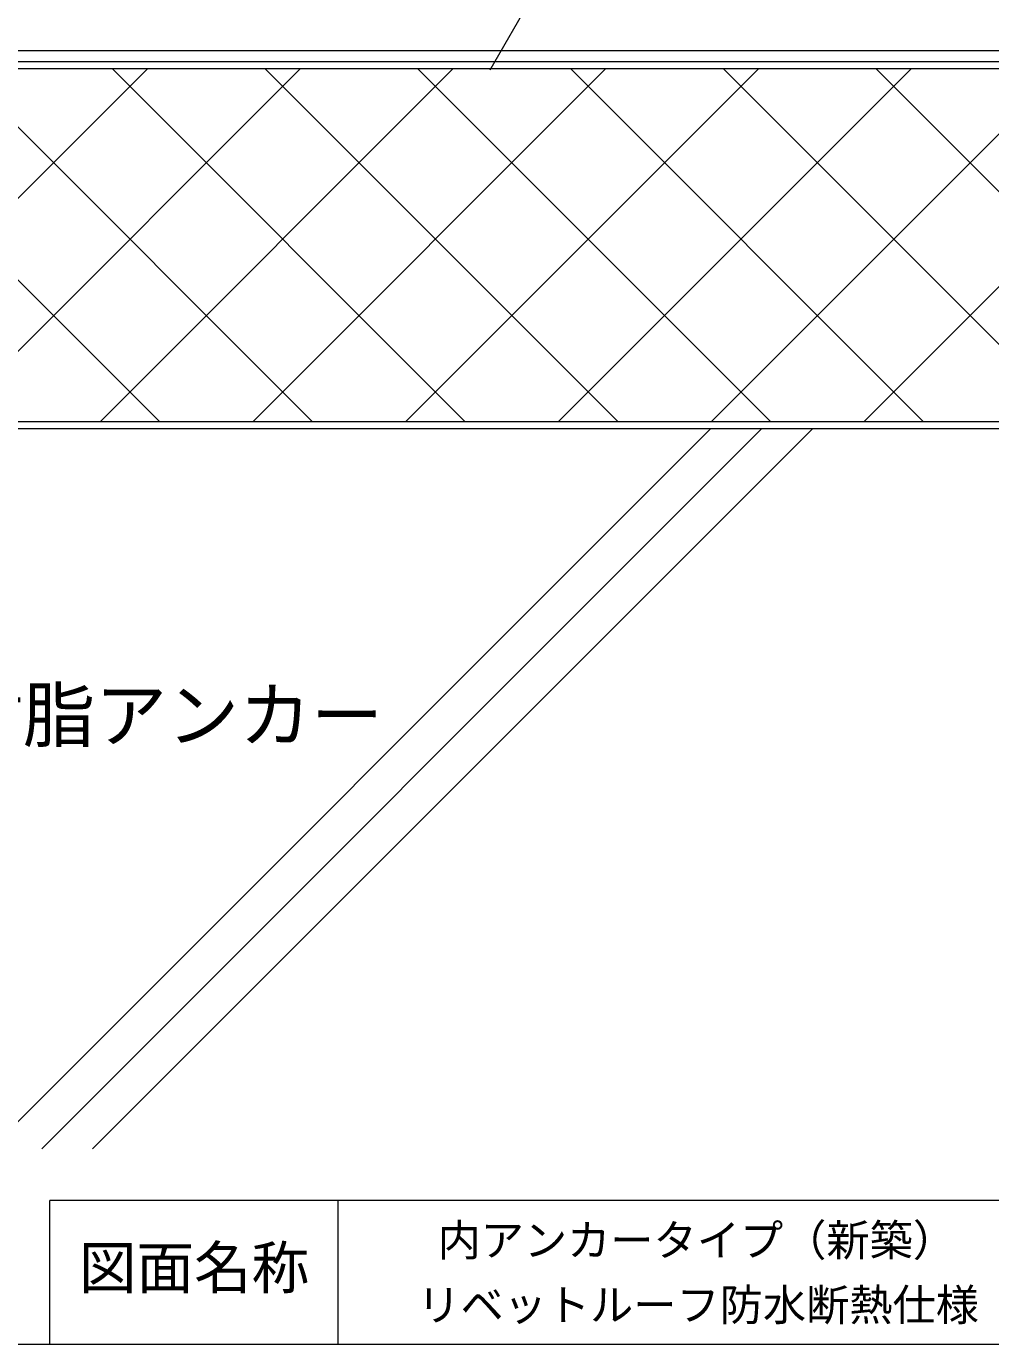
# Model space of a CAD drawing. Units: millimetres, scale not verified. Extents: x -270 to 270, y -189 to 184.
# Drawn here: x 26.7 to 160.6, y -176 to 7.1 of the extents above; entities that cross this region are included whole.
import ezdxf
from ezdxf.enums import TextEntityAlignment as Align

# ---------------------------------------------------------------- set-up
doc = ezdxf.new("R2010")
doc.units = ezdxf.units.MM
doc.header["$LTSCALE"] = 2
for name, color, linetype, lineweight in [('1-3_断熱材', 30, 'Continuous', 18), ('1-4_リベットルーフ', 3, 'Continuous', 9), ('1-A_元図・躯体', 7, 'Continuous', 9), ('E-1', 7, 'Continuous', 9), ('F-F', 7, 'Continuous', 9)]:
    doc.layers.add(name, color=color, linetype=linetype, lineweight=lineweight)
doc.layers.add('E-0', color=7, linetype='Continuous')
doc.styles.add('ＭＳ ゴシック', font='')
doc.styles.get('ＭＳ ゴシック').set_extended_font_data('MS Gothic')

msp = doc.modelspace()

# ---------------------------------------------------------------- linework, layer by layer
at = {"layer": '1-3_断熱材'}
for p, q in [((-18.271, 1.213), (206.632, 1.213)), ((-5.432, -47.787), (43.568, 1.213)), ((-3.8, 1.213), (45.2, -47.787)), ((15.781, -47.787), (64.781, 1.213)), ((17.414, 1.213), (66.414, -47.787)), ((36.994, -47.787), (85.994, 1.213)), ((38.627, 1.213), (87.627, -47.787)), ((58.207, -47.787), (107.207, 1.213)), ((59.84, 1.213), (108.84, -47.787)), ((79.42, -47.787), (128.42, 1.213)), ((81.053, 1.213), (130.053, -47.787)), ((100.634, -47.787), (149.634, 1.213)), ((102.266, 1.213), (151.266, -47.787)), ((121.847, -47.787), (170.847, 1.213)), ((123.48, 1.213), (172.48, -47.787)), ((143.06, -47.787), (192.06, 1.213)), ((144.693, 1.213), (193.693, -47.787)), ((-19.856, -47.787), (206.632, -47.787))]:
    msp.add_line(p, q, dxfattribs=at)
at = {"layer": '1-4_リベットルーフ'}
for p, q in [((2.764, 3.713), (206.632, 3.713)), ((2.393, 2.213), (206.632, 2.213))]:
    msp.add_line(p, q, dxfattribs=at)
at = {"layer": '1-A_元図・躯体'}
for p, q in [((-77.368, -48.787), (206.632, -48.787)), ((121.782, -48.787), (21.782, -148.787)), ((128.853, -48.787), (28.853, -148.787)), ((135.924, -48.787), (35.924, -148.787))]:
    msp.add_line(p, q, dxfattribs=at)
at = {"layer": 'E-1'}
msp.add_lwpolyline([(91.106, 1.031), (120.538, 52.008), (130.538, 52.008)], dxfattribs=at)
at = {"layer": 'F-F'}
for p, q in [((30, -176), (30, -156)), ((270, -156), (30, -156)), ((70, -176), (70, -156))]:
    msp.add_line(p, q, dxfattribs=at)
msp.add_lwpolyline([(-270, 184), (270, 184), (270, -176), (-270, -176)], dxfattribs=at)

# ---------------------------------------------------------------- texts
at = {"layer": 'E-0', "style": 'ＭＳ ゴシック'}
for s, height, p in [('内アンカータイプ（新築）', 4.399, (83.823, -165.014)), ('図面名称', 5.865, (34, -170)), ('リベットルーフ防水断熱仕様', 4.399, (81, -174))]:
    msp.add_text(s, height=height, dxfattribs=at).set_placement(p, align=Align.BOTTOM_LEFT)
at = {"layer": 'E-1', "style": 'ＭＳ ゴシック'}
msp.add_text('ＡＹ樹脂アンカー', height=7.331, dxfattribs=at).set_placement((-3.743, -94.429), align=Align.BOTTOM_LEFT)

doc.saveas('drawing.dxf')
